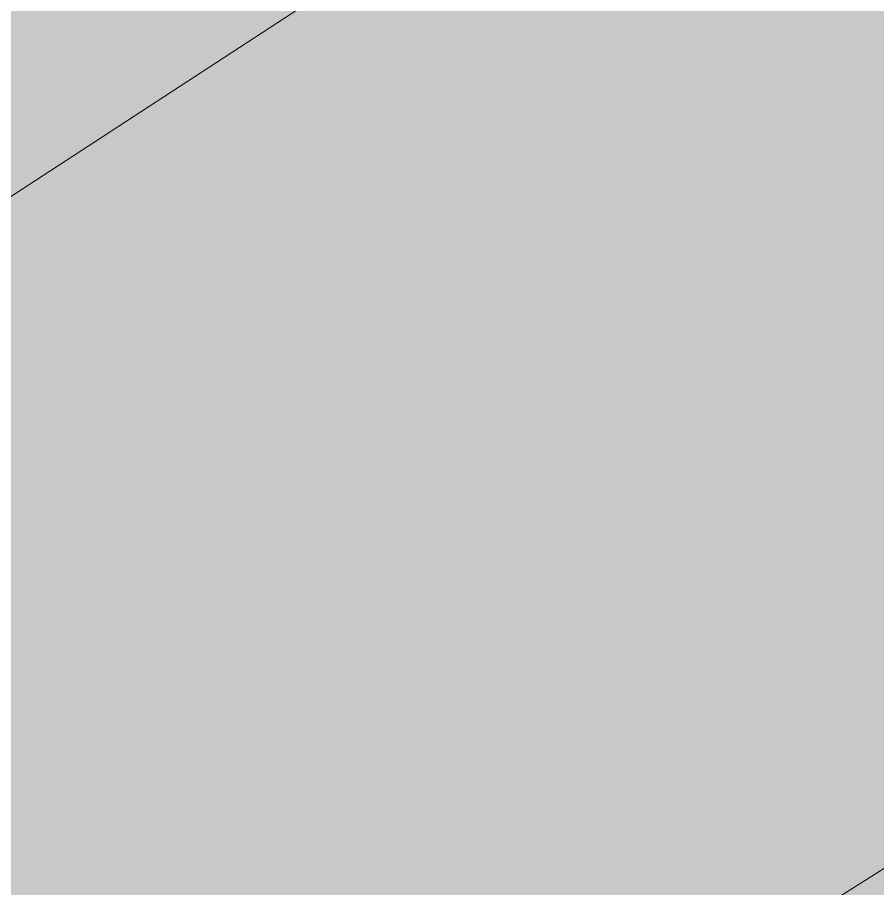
# Model space of a CAD drawing. Header units: millimetres. Extents: x -5097 to 2588, y -1580 to 5282.
# Drawn here: x -1563.813 to -1560.74, y 529.423 to 532.535 of the extents above; entities that cross this region are included whole.
import ezdxf

# ---------------------------------------------------------------- set-up
doc = ezdxf.new("R2010")
doc.units = ezdxf.units.MM
doc.layers.add('A_--------_E-', color=8, linetype='Continuous', lineweight=9)
doc.layers.add('M-_EQPT----_E', color=7, linetype='Continuous', lineweight=9)

# ---------------------------------------------------------------- blocks, each defined once
blk = doc.blocks.new('PNS-Filter column D1200 _180 Left feed 90-50_ - ASY PNS-Filter column D1200_iam-V10-В20 Аксонометрия')
at = {"layer": 'A_--------_E-'}
h = blk.add_hatch(color=9, dxfattribs=at)
h.paths.add_polyline_path([(-1577.9446, 517.753), (-1560.6641, 528.8404), (-1560.6641, 563.6638), (-1577.9446, 550.5265), (-1577.9446, 517.8123)])
h.paths.add_polyline_path([(-1626.3471, 495.824), (-1616.3014, 499.341), (-1597.907, 507.2342), (-1577.9766, 517.7715), (-1582.1873, 520.2025), (-1582.1873, 547.3011), (-1604.9863, 529.9306), (-1603.0979, 528.8404), (-1604.9464, 528.6077), (-1604.5531, 524.5143), (-1606.1908, 519.3216), (-1609.9863, 514.3322), (-1613.6822, 511.6232), (-1613.8359, 510.1877), (-1613.8359, 509.7757), (-1614.7021, 510.0472), (-1616.3014, 508.3089), (-1621.4253, 507.273), (-1624.9412, 507.6623), (-1626.3471, 508.474), (-1626.3471, 496.9776)])
h.paths.add_polyline_path([(-1615.271, 511.7954), (-1613.5341, 512.0941), (-1610.8501, 520.8548), (-1613.0401, 517.5923), (-1615.6091, 515.3143), (-1615.282, 511.9104)])
h.paths.add_polyline_path([(-1619.5454, 513.7218), (-1616.1041, 514.8753), (-1615.6091, 515.3143), (-1615.6753, 516.0039), (-1613.7808, 521.5604), (-1610.7803, 525.8099), (-1608.778, 527.209), (-1608.4439, 528.2706), (-1614.6871, 527.0084), (-1618.0341, 524.2671), (-1619.3588, 521.7169), (-1620.3673, 516.789), (-1619.7555, 514.506)])
h.paths.add_polyline_path([(-1608.6133, 527.3241), (-1607.1946, 528.5231), (-1608.4186, 528.2757)])
h.paths.add_polyline_path([(-1606.7761, 528.6077), (-1604.9863, 528.9075), (-1605.6835, 529.4384), (-1606.7492, 528.6282)])
blk.add_line((-1577.9395, 522.699), (-1555.8648, 537.0938), dxfattribs=at)
blk.add_polyline3d([(-1541.5067, 542.0459, 0), (-1545.218, 539.2707, 0), (-1588.8846, 511.7287, 0), (-1632.1786, 493.7064, 0), (-1673.6257, 485.8176, 0), (-1705.5447, 487.1585, 0)], dxfattribs=at)
blk = doc.blocks.new('PNS-Filter column D1200 _180 Left feed 90-50_ - Standard-V11-В20 Аксонометрия')
blk.add_blockref('PNS-Filter column D1200 _180 Left feed 90-50_ - ASY PNS-Filter column D1200_iam-V10-В20 Аксонометрия', (0, 0))

msp = doc.modelspace()

# ---------------------------------------------------------------- block references
at = {"layer": 'M-_EQPT----_E'}
msp.add_blockref('PNS-Filter column D1200 _180 Left feed 90-50_ - Standard-V11-В20 Аксонометрия', (0, 0), dxfattribs=at)

doc.saveas('drawing.dxf')
